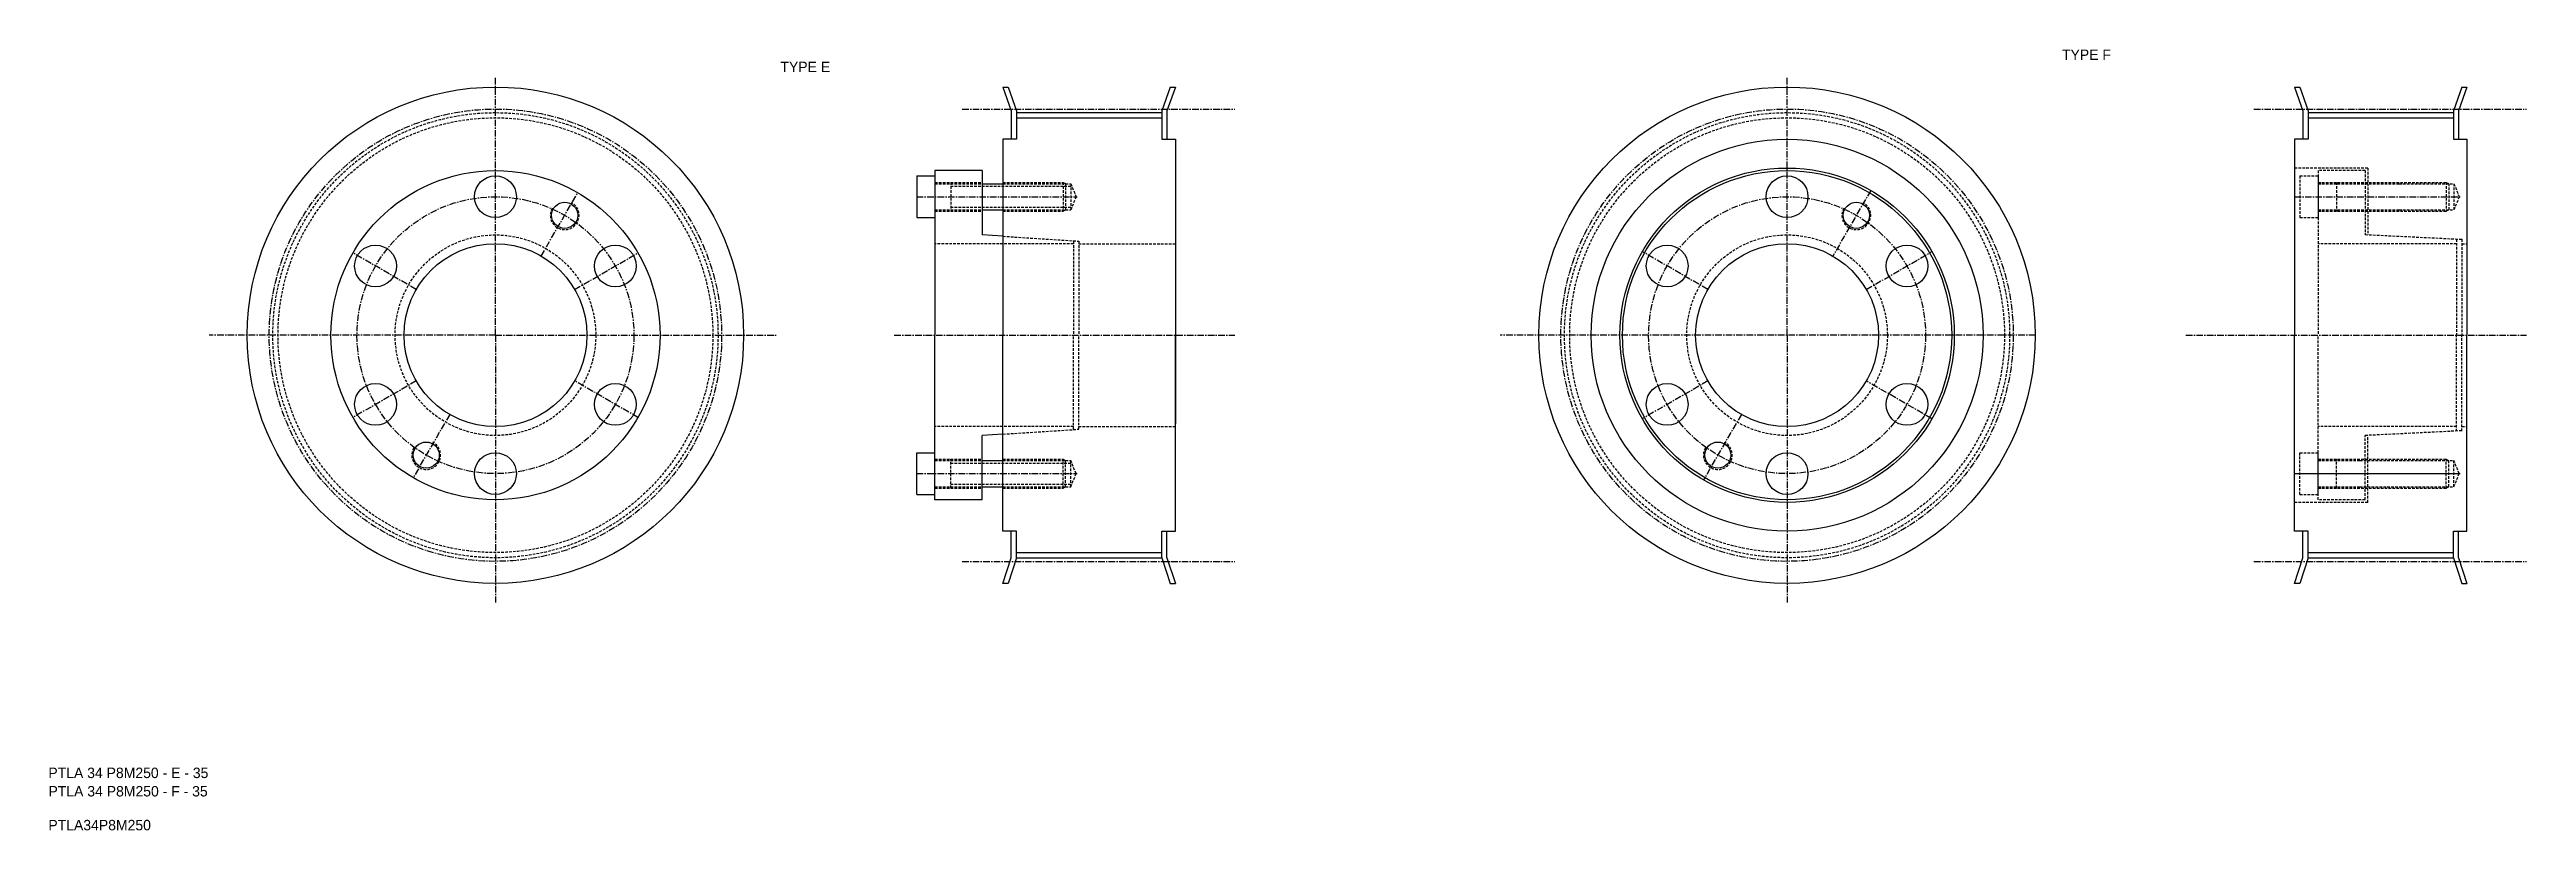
# Model space of a CAD drawing. Extents: x -264 to 210, y 884 to 1034.
import ezdxf

# ---------------------------------------------------------------- set-up
doc = ezdxf.new("R2010")
doc.units = 0
doc.linetypes.add('CENTER', pattern=[2, 1.25, -0.25, 0.25, -0.25])
doc.linetypes.add('DASHED', pattern=[0.75, 0.5, -0.25])
doc.layers.get('0').update_dxf_attribs({"linetype": 'CONTINUOUS'})
doc.layers.add('CENTER', color=1, linetype='CENTER')

msp = doc.modelspace()

# ---------------------------------------------------------------- linework, layer by layer
at = {"color": 7, "linetype": 'CONTINUOUS'}
for p, q in [((-81.71, 1026.39), (-80.11, 1021.81)), ((-81.71, 1026.39), (-80.71, 1026.39)), ((-80.71, 1026.39), (-79.11, 1021.81)), ((-49.71, 1026.39), (-51.31, 1021.81)), ((-48.71, 1026.39), (-50.31, 1021.81)), ((-49.71, 1026.39), (-48.71, 1026.39)), ((165.48, 1026.39), (166.48, 1026.39)), ((165.48, 1026.39), (167.08, 1021.81)), ((166.48, 1026.39), (168.08, 1021.81)), ((197.48, 1026.39), (195.88, 1021.81)), ((198.48, 1026.39), (196.88, 1021.81)), ((197.48, 1026.39), (198.48, 1026.39)), ((-80.11, 1021.81), (-80.11, 1016.39)), ((-79.11, 1021.81), (-79.11, 1016.39)), ((-79.11, 1021.49), (-51.31, 1021.49)), ((-79.11, 1020.49), (-51.31, 1020.49)), ((-51.31, 1021.81), (-51.31, 1016.39)), ((-50.31, 1021.81), (-50.31, 1016.39)), ((167.08, 1021.81), (167.08, 1016.39)), ((168.08, 1021.81), (168.08, 1016.39)), ((168.08, 1021.49), (195.88, 1021.49)), ((168.08, 1020.49), (195.88, 1020.49)), ((195.88, 1021.81), (195.88, 1016.39)), ((196.88, 1021.81), (196.88, 1016.39)), ((-79.11, 1016.39), (-81.71, 1016.39)), ((-81.71, 1016.39), (-81.71, 978.89)), ((-81.71, 1016.39), (-81.71, 1016.39)), ((-51.31, 1016.39), (-50.31, 1016.39)), ((-50.81, 1016.39), (-48.71, 1016.39)), ((-48.71, 1016.39), (-48.71, 961.9)), ((165.48, 1016.39), (165.48, 978.89)), ((168.08, 1016.39), (165.48, 1016.39)), ((165.48, 1016.39), (165.48, 1016.39)), ((195.88, 1016.39), (196.88, 1016.39)), ((196.38, 1016.39), (198.48, 1016.39)), ((198.48, 1016.39), (198.48, 978.89)), ((-94.71, 1010.39), (-94.71, 978.89)), ((-85.71, 1010.39), (-94.71, 1010.39)), ((-94.71, 1010.39), (-94.71, 1002.39)), ((-85.71, 1010.39), (-85.71, 998.09)), ((-98.21, 1009.39), (-94.71, 1009.39)), ((-98.21, 1009.39), (-98.21, 1001.39)), ((-85.71, 1007.89), (-81.71, 1007.89)), ((-98.21, 1001.39), (-94.71, 1001.39)), ((-85.71, 1002.89), (-81.71, 1002.89)), ((-81.71, 997.83), (-85.71, 998.09)), ((-94.71, 947.39), (-94.71, 978.89)), ((-81.71, 941.39), (-81.71, 978.89)), ((-48.71, 941.39), (-48.71, 978.89)), ((165.48, 941.39), (165.48, 978.89)), ((198.48, 941.39), (198.48, 978.89)), ((-81.71, 959.95), (-85.71, 959.69)), ((-85.71, 947.39), (-85.71, 959.69)), ((-98.21, 948.39), (-98.21, 956.39)), ((-98.21, 956.39), (-94.71, 956.39)), ((-94.71, 947.39), (-94.71, 955.39)), ((-85.71, 954.89), (-81.71, 954.89)), ((-98.21, 948.39), (-94.71, 948.39)), ((-85.71, 949.89), (-81.71, 949.89)), ((-85.71, 947.39), (-94.71, 947.39)), ((-79.11, 941.39), (-81.71, 941.39)), ((-80.11, 936.28), (-80.11, 941.39)), ((-79.11, 936.28), (-79.11, 941.39)), ((-51.31, 941.39), (-50.31, 941.39)), ((-51.31, 936.28), (-51.31, 941.39)), ((-50.81, 941.39), (-48.71, 941.39)), ((-50.31, 936.28), (-50.31, 941.39)), ((168.08, 941.39), (165.48, 941.39)), ((167.08, 936.28), (167.08, 941.39)), ((168.08, 936.28), (168.08, 941.39)), ((195.88, 936.28), (195.88, 941.39)), ((195.88, 941.39), (196.88, 941.39)), ((196.38, 941.39), (198.48, 941.39)), ((196.88, 936.28), (196.88, 941.39)), ((-81.71, 931.39), (-80.11, 936.28)), ((-79.11, 936.28), (-80.71, 931.39)), ((-79.11, 937.28), (-51.31, 937.28)), ((-79.11, 936.28), (-51.31, 936.28)), ((-51.31, 936.28), (-49.71, 931.39)), ((-50.31, 936.28), (-48.71, 931.39)), ((165.48, 931.39), (167.08, 936.28)), ((168.08, 936.28), (166.48, 931.39)), ((168.08, 937.28), (195.88, 937.28)), ((168.08, 936.28), (195.88, 936.28)), ((195.88, 936.28), (197.48, 931.39)), ((196.88, 936.28), (198.48, 931.39)), ((-80.71, 931.39), (-81.71, 931.39)), ((-49.71, 931.39), (-48.71, 931.39)), ((166.48, 931.39), (165.48, 931.39)), ((197.48, 931.39), (198.48, 931.39))]:
    msp.add_line(p, q, dxfattribs=at)
at = {"color": 3, "linetype": 'DASHED'}
for p, q in [((179.48, 1010.89), (165.48, 1010.89)), ((169.98, 1010.39), (169.98, 978.89)), ((178.98, 1010.39), (169.98, 1010.39)), ((178.98, 1010.39), (178.98, 998.09)), ((179.48, 1010.89), (179.48, 998.09)), ((-94.71, 1008.14), (-85.71, 1008.14)), ((-94.71, 1007.89), (-85.71, 1007.89)), ((-91.71, 1008.14), (-91.71, 1002.64)), ((-91.71, 1007.39), (-68.71, 1007.39)), ((-81.71, 1008.14), (-70.21, 1008.14)), ((-81.71, 1007.89), (-68.71, 1007.89)), ((-70.21, 1008.14), (-70.21, 1002.64)), ((-70.21, 1008.14), (-69.71, 1007.89)), ((-69.71, 1007.89), (-69.71, 1002.89)), ((-68.71, 1007.89), (-67.71, 1005.39)), ((-68.71, 1007.89), (-68.71, 1002.89)), ((-67.71, 1005.39), (-68.71, 1002.89)), ((166.48, 1009.39), (169.98, 1009.39)), ((166.48, 1009.39), (166.48, 1001.39)), ((169.98, 1009.39), (169.98, 1001.39)), ((169.98, 1008.14), (178.98, 1008.14)), ((169.98, 1007.89), (178.98, 1007.89)), ((173.48, 1008.14), (173.48, 1002.64)), ((178.98, 1008.14), (194.48, 1008.14)), ((178.98, 1007.89), (185.48, 1007.89)), ((185.48, 1007.89), (195.98, 1007.89)), ((194.48, 1008.14), (194.48, 1002.64)), ((194.48, 1008.14), (194.98, 1007.89)), ((194.98, 1007.89), (194.98, 1002.89)), ((195.98, 1007.89), (196.98, 1005.39)), ((195.98, 1007.89), (195.98, 1002.89)), ((196.98, 1005.39), (195.98, 1002.89)), ((-94.71, 1002.89), (-85.71, 1002.89)), ((-94.71, 1002.64), (-85.71, 1002.64)), ((-91.71, 1003.39), (-68.71, 1003.39)), ((-81.71, 1002.89), (-68.71, 1002.89)), ((-81.71, 1002.64), (-70.21, 1002.64)), ((-70.21, 1002.64), (-69.71, 1002.89)), ((166.48, 1001.39), (169.98, 1001.39)), ((169.98, 1002.89), (178.98, 1002.89)), ((169.98, 1002.64), (178.98, 1002.64)), ((178.98, 1002.89), (185.48, 1002.89)), ((178.98, 1002.64), (194.48, 1002.64)), ((185.48, 1002.89), (195.98, 1002.89)), ((194.48, 1002.64), (194.98, 1002.89)), ((-68.21, 996.39), (-94.71, 996.39)), ((-81.71, 997.83), (-67.21, 996.89)), ((-68.21, 996.89), (-68.21, 978.89)), ((-67.21, 996.89), (-67.21, 978.89)), ((-67.21, 996.39), (-48.71, 996.39)), ((196.48, 996.39), (169.98, 996.39)), ((185.48, 997.77), (178.98, 998.09)), ((197.48, 997.19), (185.48, 997.77)), ((196.48, 997.28), (196.48, 978.89)), ((197.48, 997.24), (197.48, 978.89)), ((197.48, 996.39), (198.48, 996.39)), ((-68.21, 960.89), (-68.21, 978.89)), ((-67.21, 960.89), (-67.21, 978.89)), ((169.98, 947.39), (169.98, 978.89)), ((196.48, 960.49), (196.48, 978.89)), ((197.48, 960.54), (197.48, 978.89)), ((-68.21, 961.39), (-94.71, 961.39)), ((-81.71, 959.95), (-67.21, 960.89)), ((-67.21, 961.39), (-48.71, 961.39)), ((196.48, 961.39), (169.98, 961.39)), ((185.48, 960), (178.98, 959.69)), ((178.98, 947.39), (178.98, 959.69)), ((179.48, 946.89), (179.48, 959.69)), ((197.48, 960.59), (185.48, 960)), ((197.48, 961.39), (198.48, 961.39)), ((-94.71, 955.14), (-85.71, 955.14)), ((-94.71, 954.89), (-85.71, 954.89)), ((-91.71, 949.64), (-91.71, 955.14)), ((-91.71, 954.39), (-68.71, 954.39)), ((-81.71, 955.14), (-70.21, 955.14)), ((-81.71, 954.89), (-68.71, 954.89)), ((-70.21, 955.14), (-69.71, 954.89)), ((-70.21, 949.64), (-70.21, 955.14)), ((-69.71, 949.89), (-69.71, 954.89)), ((-67.71, 952.39), (-68.71, 954.89)), ((-68.71, 949.89), (-68.71, 954.89)), ((166.48, 948.39), (166.48, 956.39)), ((166.48, 956.39), (169.98, 956.39)), ((169.98, 948.39), (169.98, 956.39)), ((169.98, 955.14), (178.98, 955.14)), ((169.98, 954.89), (177.98, 954.89)), ((173.48, 949.64), (173.48, 955.14)), ((177.98, 954.89), (185.48, 954.89)), ((178.98, 955.14), (194.48, 955.14)), ((185.48, 954.89), (195.98, 954.89)), ((194.48, 955.14), (194.98, 954.89)), ((194.48, 949.64), (194.48, 955.14)), ((194.98, 949.89), (194.98, 954.89)), ((196.98, 952.39), (195.98, 954.89)), ((195.98, 949.89), (195.98, 954.89)), ((-94.71, 949.89), (-85.71, 949.89)), ((-94.71, 949.64), (-85.71, 949.64)), ((-91.71, 950.39), (-68.71, 950.39)), ((-81.71, 949.89), (-68.71, 949.89)), ((-81.71, 949.64), (-70.21, 949.64)), ((-70.21, 949.64), (-69.71, 949.89)), ((-68.71, 949.89), (-67.71, 952.39)), ((166.48, 948.39), (169.98, 948.39)), ((169.98, 949.89), (177.98, 949.89)), ((169.98, 949.64), (178.98, 949.64)), ((177.98, 949.89), (185.48, 949.89)), ((178.98, 949.64), (194.48, 949.64)), ((185.48, 949.89), (195.98, 949.89)), ((194.48, 949.64), (194.98, 949.89)), ((195.98, 949.89), (196.98, 952.39)), ((179.48, 946.89), (165.48, 946.89)), ((178.98, 947.39), (169.98, 947.39))]:
    msp.add_line(p, q, dxfattribs=at)
at = {"color": 1, "linetype": 'CENTER'}
for p, q in [((84.36, 1006.6), (77.11, 994.04)), ((-193.98, 987.64), (-206.11, 994.64)), ((53.21, 987.64), (40.65, 994.89)), ((115.86, 978.89), (13.47, 978.89)), ((-151.55, 963.14), (-163.67, 970.14)), ((96.07, 962.89), (83.52, 970.14)), ((59.61, 963.73), (52.36, 951.18))]:
    msp.add_line(p, q, dxfattribs=at)
at = {"color": 7, "linetype": 'CONTINUOUS'}
for centre, radius in [((-178.83, 978.89), 47.5), ((68.36, 978.89), 47.5), ((68.36, 978.89), 37.5), ((-178.83, 978.89), 31.5), ((68.36, 978.89), 32), ((68.36, 978.89), 31.5), ((-178.83, 1005.39), 4), ((68.36, 1005.39), 4), ((-165.58, 1001.84), 2.5), ((81.61, 1001.84), 2.5), ((-201.78, 992.14), 4), ((-178.83, 978.89), 17.5), ((-155.88, 992.14), 4), ((45.41, 992.14), 4), ((68.36, 978.89), 17.5), ((91.31, 992.14), 4), ((-201.78, 965.64), 4), ((-155.88, 965.64), 4), ((45.41, 965.64), 4), ((91.31, 965.64), 4), ((-192.08, 955.94), 2.5), ((55.11, 955.94), 2.5), ((-178.83, 952.39), 4), ((68.36, 952.39), 4)]:
    msp.add_circle(centre, radius, dxfattribs=at)
at = {"color": 3, "linetype": 'DASHED'}
for centre, radius in [((-178.83, 978.89), 42.6), ((-178.83, 978.89), 41.61), ((68.36, 978.89), 42.6), ((68.36, 978.89), 41.61), ((-178.83, 978.89), 19.2), ((68.36, 978.89), 19.2)]:
    msp.add_circle(centre, radius, dxfattribs=at)
at = {"color": 1, "linetype": 'CENTER'}
for centre in [(-178.83, 978.89), (68.36, 978.89)]:
    msp.add_circle(centre, 26.5, dxfattribs=at)
at = {"color": 3, "linetype": 'DASHED'}
for centre in [(-165.58, 1001.84), (81.61, 1001.84), (-192.08, 955.94), (55.11, 955.94)]:
    msp.add_arc(centre, 2.75, 150, 62, dxfattribs=at)
at = {"layer": 'CENTER', "color": 1, "linetype": 'CENTER'}
for p, q in [((-178.83, 978.89), (-178.83, 1028.27)), ((68.36, 978.89), (68.36, 1028.27)), ((-89.48, 1022.18), (-37.33, 1022.18)), ((157.7, 1022.18), (209.86, 1022.18)), ((-170.08, 994.04), (-163.08, 1006.17)), ((-98.21, 1005.39), (-67.53, 1005.39)), ((165.48, 1005.39), (197.16, 1005.39)), ((-163.67, 987.64), (-151.55, 994.64)), ((83.52, 987.64), (96.07, 994.89)), ((-178.83, 978.89), (-233.62, 978.89)), ((-178.83, 978.89), (-124.85, 978.89)), ((-178.83, 978.89), (-178.83, 927.73)), ((-102.5, 978.89), (-37.33, 978.89)), ((-102.5, 978.89), (-37.33, 978.89)), ((68.36, 978.89), (68.36, 927.73)), ((144.69, 978.89), (209.86, 978.89)), ((144.69, 978.89), (209.86, 978.89)), ((-193.98, 970.14), (-206.11, 963.14)), ((53.21, 970.14), (40.65, 962.89)), ((-187.58, 963.73), (-194.58, 951.61)), ((-98.21, 952.39), (-67.53, 952.39)), ((165.48, 952.39), (197.16, 952.39)), ((166.48, 952.39), (197.16, 952.39)), ((-89.48, 935.6), (-37.33, 935.6)), ((157.7, 935.6), (209.86, 935.6))]:
    msp.add_line(p, q, dxfattribs=at)
for centre in [(-178.83, 978.89), (68.36, 978.89)]:
    msp.add_circle(centre, 43.29, dxfattribs=at)

# ---------------------------------------------------------------- texts
at = {"color": 7, "linetype": 'CONTINUOUS'}
for s, p in [('TYPE F', (120.97, 1031.57)), ('TYPE E', (-124.29, 1029.24)), ('PTLA 34 P8M250 - E - 35', (-264.39, 894.12)), ('PTLA 34 P8M250 - F - 35', (-264.37, 890.6)), ('PTLA34P8M250', (-264.39, 884.12))]:
    msp.add_text(s, height=2, dxfattribs=at).set_placement(p)

doc.saveas('drawing.dxf')
